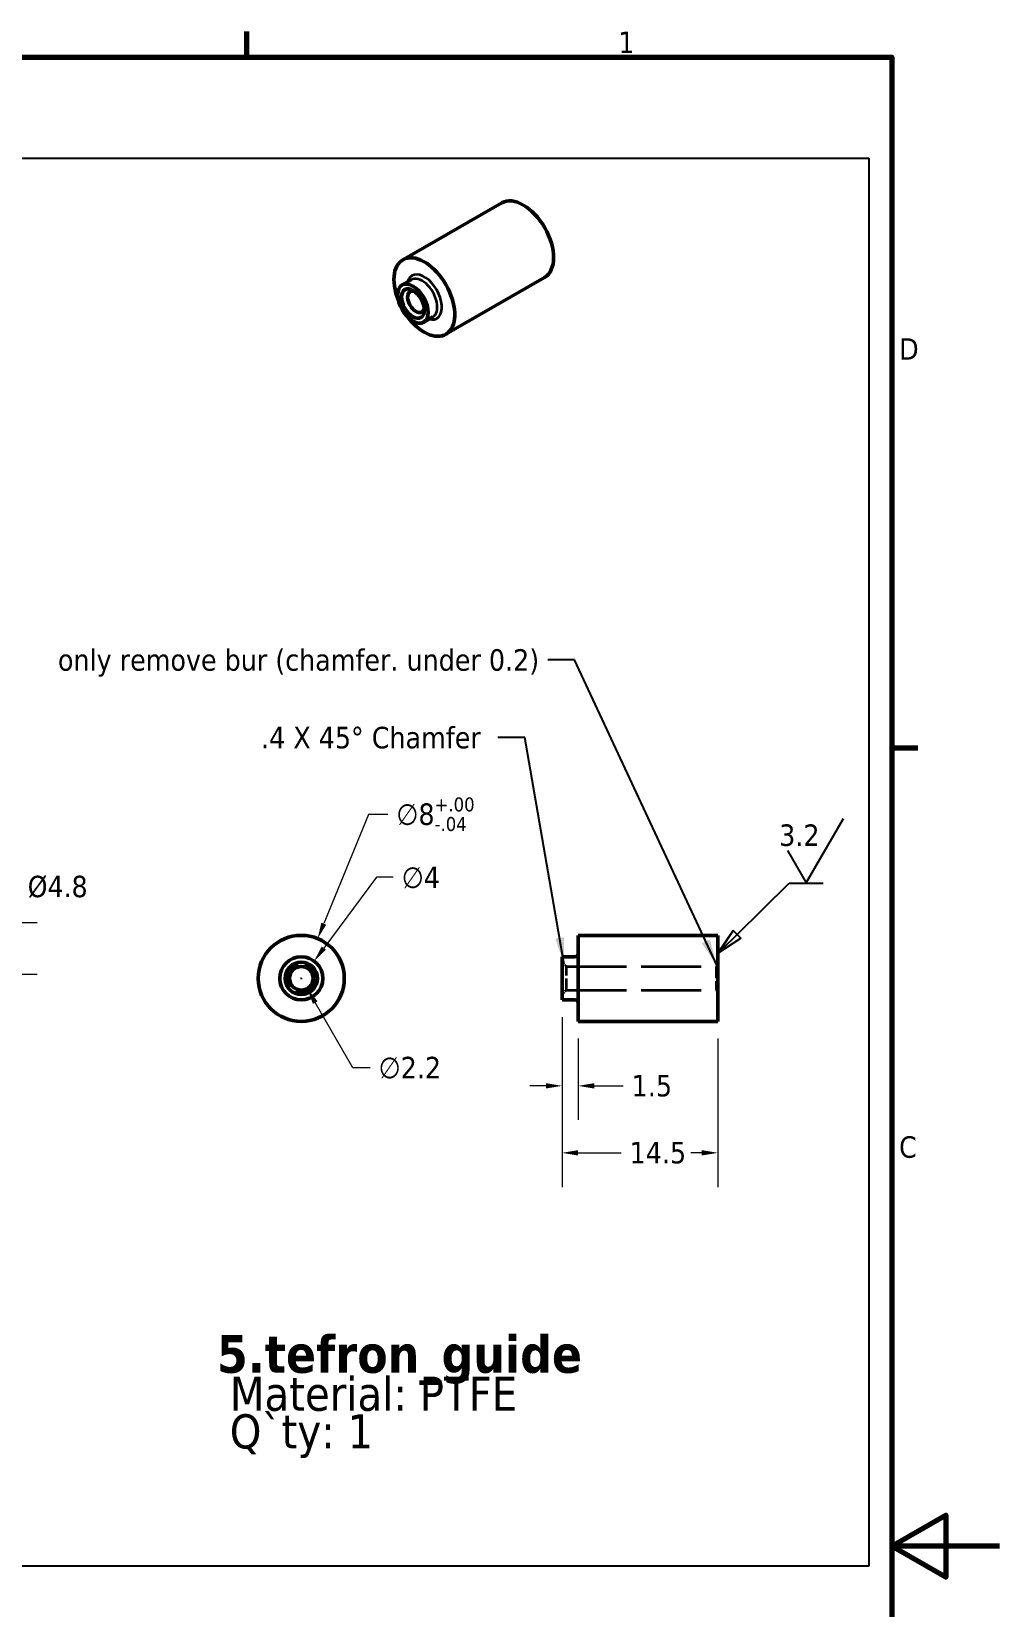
# Model space of a CAD drawing. Header units: millimetres. Extents: x 0 to 420, y 0 to 297.
# Drawn here: x 330 to 420, y 142.8 to 289.4 of the extents above; entities that cross this region are included whole.
import ezdxf

# ---------------------------------------------------------------- set-up
doc = ezdxf.new("R2010")
doc.units = ezdxf.units.MM
doc.linetypes.add('DASHED', pattern=[0.2067, 0.1654, -0.0413])
for name, color, linetype, lineweight in [('Border (ANSI)', 7, 'Continuous', 70), ('Dimension (ANSI)', 7, 'Continuous', 25), ('Hidden (ANSI)', 7, 'DASHED', 35), ('Sketch Geometry (ANSI)', 7, 'Continuous', 25), ('Symbol (ANSI)', 7, 'Continuous', 25), ('Visible (ANSI)', 7, 'Continuous', 50), ('Visible Narrow (ANSI)', 7, 'Continuous', 35)]:
    doc.layers.add(name, color=color, linetype=linetype, lineweight=lineweight)
doc.styles.add('Note Text (ANSI)', font='tahoma.ttf')
doc.dimstyles.new('Default - mm (ANSI)', dxfattribs={"dimtxt": 2, "dimasz": 1.5, "dimexe": 3.175, "dimexo": 1.6002, "dimgap": 0.8, "dimtad": 0, "dimtoh": 1, "dimrnd": 1e-08, "dimzin": 12, "dimdsep": 46, "dimtxsty": 'Note Text (ANSI)', "dimcen": 0.09, "dimdle": 10, "dimclrd": 256, "dimclre": 256, "dimclrt": 256, "dimadec": 1, "dimazin": 3, "dimtfac": 0.65, "dimtofl": 0, "dimtmove": 0, "dimatfit": 3, "dimfxl": 1, "dimtolj": 1, "dimtzin": 4, "dimlwd": 15, "dimlwe": 15, "dimarcsym": 0})
doc.dimstyles.new('Default - mm (ANSI)$7', dxfattribs={"dimtxt": 2, "dimasz": 2.5, "dimexe": 3.175, "dimexo": 1.6002, "dimgap": 0.8, "dimtad": 0, "dimtoh": 1, "dimrnd": 1e-08, "dimzin": 12, "dimdsep": 46, "dimtxsty": 'Note Text (ANSI)', "dimcen": 0.09, "dimdle": 10, "dimclrd": 256, "dimclre": 256, "dimclrt": 256, "dimadec": 1, "dimazin": 3, "dimtfac": 0.65, "dimtofl": 0, "dimtmove": 0, "dimatfit": 3, "dimfxl": 1, "dimtolj": 1, "dimtzin": 4, "dimlwd": -1, "dimlwe": 15, "dimarcsym": 0})

# ---------------------------------------------------------------- blocks, each defined once
blk = doc.blocks.new('Borders Default Border')
at = {"layer": 'Border (ANSI)'}
for p, q in [((350, 287), (350, 289.4)), ((410, 222.75), (412.4, 222.75))]:
    blk.add_line(p, q, dxfattribs=at)
at = {"layer": 'Border (ANSI)', "flags": 128}
for points in [[(10, 10), (10, 287), (410, 287), (410, 10), (10, 10)], [(420, 148.5), (410, 148.5), (415, 151.39), (415, 145.61), (410, 148.5)]]:
    blk.add_lwpolyline(points, dxfattribs=at)
at = {"layer": 'Border (ANSI)', "char_height": 2, "attachment_point": 7, "style": 'Note Text (ANSI)'}
for s, insert in [('1', (384.55, 287.4)), ('D', (410.67, 258.87)), ('C', (410.66, 184.59))]:
    blk.add_mtext(s, dxfattribs=dict(at, insert=insert))
blk = doc.blocks.new('*D47')
at = {"layer": 'Defpoints', "color": 0, "transparency": 16777216}
for p in [(356.25, 202.92), (353.86, 199.72)]:
    blk.add_point(p, dxfattribs=at)
at = {"layer": 'Dimension (ANSI)', "lineweight": 15, "transparency": 16777216}
for p, q in [((362.05, 210.72), (357.15, 204.13)), ((363.6, 210.72), (362.05, 210.72)), ((354.97, 201.32), (355.15, 201.32)), ((355.06, 201.23), (355.06, 201.41))]:
    blk.add_line(p, q, dxfattribs=at)
at = {"layer": 'Dimension (ANSI)', "transparency": 16777216}
blk.add_solid([(356.95, 204.28), (357.35, 203.98), (356.25, 202.92)], dxfattribs=at)
at = {"layer": 'Dimension (ANSI)', "lineweight": 18, "transparency": 16777216, "insert": (364.4, 211.72), "char_height": 2, "attachment_point": 1, "style": 'Note Text (ANSI)'}
blk.add_mtext('\\A1;∅4', dxfattribs=at)
blk = doc.blocks.new('*D48')
at = {"layer": 'Defpoints', "color": 0, "transparency": 16777216}
for p in [(356.58, 205.02), (353.54, 197.62)]:
    blk.add_point(p, dxfattribs=at)
at = {"layer": 'Dimension (ANSI)', "lineweight": 15, "transparency": 16777216}
for p, q in [((361.32, 216.56), (357.15, 206.41)), ((363.1, 216.56), (361.32, 216.56)), ((354.97, 201.32), (355.15, 201.32)), ((355.06, 201.23), (355.06, 201.41))]:
    blk.add_line(p, q, dxfattribs=at)
at = {"layer": 'Dimension (ANSI)', "transparency": 16777216}
blk.add_solid([(356.92, 206.5), (357.38, 206.31), (356.58, 205.02)], dxfattribs=at)
at = {"layer": 'Dimension (ANSI)', "lineweight": 18, "transparency": 16777216, "insert": (363.9, 218.15), "char_height": 2, "attachment_point": 1, "style": 'Note Text (ANSI)'}
blk.add_mtext('\\A1;∅8{\\H1.300000;\\S+.00^ -.04;}', dxfattribs=at)
blk = doc.blocks.new('*D49')
at = {"layer": 'Defpoints', "color": 0, "transparency": 16777216}
for p in [(354.51, 202.27), (355.61, 200.37)]:
    blk.add_point(p, dxfattribs=at)
at = {"layer": 'Dimension (ANSI)', "lineweight": 15, "transparency": 16777216}
for p, q in [((354.97, 201.32), (355.15, 201.32)), ((355.06, 201.23), (355.06, 201.41)), ((359.86, 193), (356.36, 199.07)), ((361.45, 193), (359.86, 193))]:
    blk.add_line(p, q, dxfattribs=at)
at = {"layer": 'Dimension (ANSI)', "transparency": 16777216}
blk.add_solid([(356.57, 199.19), (356.14, 198.94), (355.61, 200.37)], dxfattribs=at)
at = {"layer": 'Dimension (ANSI)', "lineweight": 18, "transparency": 16777216, "insert": (362.25, 194.02), "char_height": 2, "attachment_point": 1, "style": 'Note Text (ANSI)'}
blk.add_mtext('\\A1;∅2.2', dxfattribs=at)
blk = doc.blocks.new('*D50')
at = {"layer": 'Defpoints', "color": 0, "transparency": 16777216}
for p in [(379.31, 199.32), (393.81, 197.32), (393.81, 185.09)]:
    blk.add_point(p, dxfattribs=at)
at = {"layer": 'Dimension (ANSI)', "lineweight": 15, "transparency": 16777216}
for p, q in [((379.31, 197.72), (379.31, 181.91)), ((393.81, 195.72), (393.81, 181.91)), ((380.81, 185.09), (384.8, 185.09)), ((392.31, 185.09), (391.29, 185.09))]:
    blk.add_line(p, q, dxfattribs=at)
at = {"layer": 'Dimension (ANSI)', "transparency": 16777216}
for points in [[(380.81, 185.34), (380.81, 184.84), (379.31, 185.09)], [(392.31, 185.34), (392.31, 184.84), (393.81, 185.09)]]:
    blk.add_solid(points, dxfattribs=at)
at = {"layer": 'Dimension (ANSI)', "lineweight": 18, "transparency": 16777216, "insert": (385.6, 186.11), "char_height": 2, "attachment_point": 1, "style": 'Note Text (ANSI)'}
blk.add_mtext('\\A1;14.5', dxfattribs=at)
blk = doc.blocks.new('*D51')
at = {"layer": 'Defpoints', "color": 0, "transparency": 16777216}
for p in [(379.31, 199.32), (380.81, 197.32), (380.81, 191.32)]:
    blk.add_point(p, dxfattribs=at)
at = {"layer": 'Dimension (ANSI)', "lineweight": 15, "transparency": 16777216}
for p, q in [((379.31, 197.72), (379.31, 188.15)), ((380.81, 195.72), (380.81, 188.15)), ((377.81, 191.32), (376.31, 191.32)), ((382.31, 191.32), (384.99, 191.32))]:
    blk.add_line(p, q, dxfattribs=at)
at = {"layer": 'Dimension (ANSI)', "transparency": 16777216}
for points in [[(377.81, 191.57), (377.81, 191.07), (379.31, 191.32)], [(382.31, 191.57), (382.31, 191.07), (380.81, 191.32)]]:
    blk.add_solid(points, dxfattribs=at)
at = {"layer": 'Dimension (ANSI)', "lineweight": 18, "transparency": 16777216, "insert": (385.79, 192.34), "char_height": 2, "attachment_point": 1, "style": 'Note Text (ANSI)'}
blk.add_mtext('\\A1;1.5', dxfattribs=at)
blk = doc.blocks.new('Surface Texture Identifier2')
at = {"layer": 'Symbol (ANSI)'}
for p, q in [((402.02, 210.2), (405.48, 216.2)), ((400.28, 213.2), (402.02, 210.2)), ((395.59, 205.41), (400.43, 210.19)), ((400.43, 210.19), (403.6, 210.19)), ((395.24, 205.76), (394.08, 204.05)), ((395.59, 205.41), (394.13, 203.96)), ((395.94, 205.05), (395.24, 205.76)), ((394.17, 203.88), (395.94, 205.05))]:
    blk.add_line(p, q, dxfattribs=at)
at = {"layer": 'Symbol (ANSI)', "flags": 128}
blk.add_lwpolyline([(395.24, 205.76), (393.81, 203.65), (395.94, 205.05), (395.24, 205.76)], dxfattribs=at)
at = {"layer": 'Symbol (ANSI)'}
blk.add_solid([(395.24, 205.76), (393.81, 203.65), (395.94, 205.05), (395.24, 205.76)], dxfattribs=at)
at = {"layer": 'Symbol (ANSI)', "insert": (399.51, 213.6), "char_height": 2, "attachment_point": 7, "style": 'Note Text (ANSI)'}
blk.add_mtext('3.2', dxfattribs=at)
blk = doc.blocks.new('*D92')
at = {"layer": 'Defpoints', "color": 0, "transparency": 16777216}
for p in [(314.65, 206.51), (314.65, 201.71), (327.31, 201.71)]:
    blk.add_point(p, dxfattribs=at)
at = {"layer": 'Dimension (ANSI)', "lineweight": 15, "transparency": 16777216}
for p, q in [((328.81, 209.73), (327.31, 209.73)), ((327.31, 209.73), (327.31, 206.51)), ((316.25, 206.51), (330.48, 206.51)), ((327.31, 205.01), (327.31, 203.21)), ((316.25, 201.71), (330.48, 201.71))]:
    blk.add_line(p, q, dxfattribs=at)
at = {"layer": 'Dimension (ANSI)', "transparency": 16777216}
for points in [[(327.06, 205.01), (327.56, 205.01), (327.31, 206.51)], [(327.06, 203.21), (327.56, 203.21), (327.31, 201.71)]]:
    blk.add_solid(points, dxfattribs=at)
at = {"layer": 'Dimension (ANSI)', "lineweight": 18, "transparency": 16777216, "insert": (329.61, 210.86), "char_height": 2, "attachment_point": 1, "style": 'Note Text (ANSI)'}
blk.add_mtext('\\A1;\\fTahoma|b0|i0;\\H1.9873;Ø4.8', dxfattribs=at)

msp = doc.modelspace()

# ---------------------------------------------------------------- linework, layer by layer
at = {"layer": 'Hidden (ANSI)', "ltscale": 1.077359}
for p, q in [((379.7113, 202.4202), (379.3113, 202.8202)), ((379.7113, 200.2202), (379.3113, 199.8202))]:
    msp.add_line(p, q, dxfattribs=at)
at = {"layer": 'Hidden (ANSI)', "ltscale": 6.582059}
for p, q in [((379.7113, 200.2202), (379.7113, 202.4202)), ((393.6613, 202.4202), (393.6613, 200.2202))]:
    msp.add_line(p, q, dxfattribs=at)
at = {"layer": 'Hidden (ANSI)', "ltscale": 33.744556}
for p, q in [((379.7113, 202.4202), (393.6613, 202.4202)), ((379.7113, 200.2202), (393.6613, 200.2202))]:
    msp.add_line(p, q, dxfattribs=at)
at = {"layer": 'Hidden (ANSI)', "ltscale": 0.403947}
for p, q in [((393.6613, 202.4202), (393.8113, 202.5702)), ((393.6613, 200.2202), (393.8113, 200.0702))]:
    msp.add_line(p, q, dxfattribs=at)
at = {"layer": 'Hidden (ANSI)', "ltscale": 14.959352}
msp.add_circle((355.0572, 201.3202), 1.25, dxfattribs=at)
at = {"layer": 'Sketch Geometry (ANSI)'}
for p, q in [((244.9055, 277.6094), (407.847, 277.6094)), ((407.847, 277.6094), (407.847, 146.6518)), ((407.847, 146.6518), (244.9055, 146.6518))]:
    msp.add_line(p, q, dxfattribs=at)
at = {"layer": 'Visible (ANSI)'}
for p, q in [((373.7001, 273.4601), (364.5077, 268.1666)), ((365.2937, 266.3113), (364.4451, 265.8226)), ((377.6924, 266.5275), (368.5, 261.2339)), ((367.2898, 262.8449), (366.4413, 262.3563)), ((380.8113, 205.3202), (380.8113, 197.3202)), ((393.8113, 205.3202), (380.8113, 205.3202)), ((393.8113, 205.3202), (393.8113, 197.3202)), ((379.3113, 203.3202), (379.3113, 199.3202)), ((380.5113, 203.3202), (379.3113, 203.3202)), ((380.5113, 199.3202), (379.3113, 199.3202)), ((393.8113, 197.3202), (380.8113, 197.3202))]:
    msp.add_line(p, q, dxfattribs=at)
for radius in [4, 2, 1.5, 1.1]:
    msp.add_circle((355.0572, 201.3202), radius, dxfattribs=at)
for centre, start, end in [((380.5113, 203.6202), 270, 0), ((380.5113, 199.0202), 0, 90)]:
    msp.add_arc(centre, 0.3, start, end, dxfattribs=at)
for centre, major_axis, start_param, end_param in [((375.6962, 269.9938), (1.9961, -3.4663), 0, 3.14159265), ((366.5039, 264.7002), (1.9961, -3.4663), 4.94474501, 10.76321826), ((365.726, 264.2523), (0.5489, -0.9532), 2.52206327, 6.90271469)]:
    msp.add_ellipse(centre, major_axis=major_axis, ratio=0.57809312, start_param=start_param, end_param=end_param, dxfattribs=at)
for major_axis in [(-0.9981, 1.7332), (-0.7485, 1.2999)]:
    msp.add_ellipse((365.4432, 264.0894), major_axis=major_axis, ratio=0.57809312, dxfattribs=at)
at = {"layer": 'Visible Narrow (ANSI)'}
for centre, major_axis, start_param, end_param in [((366.5039, 264.7002), (1.1478, -1.9931), 5.76671017, 9.9412531), ((366.2917, 264.5781), (-0.9981, 1.7332), 3.14159265, 6.28318531)]:
    msp.add_ellipse(centre, major_axis=major_axis, ratio=0.57809312, start_param=start_param, end_param=end_param, dxfattribs=at)

# ---------------------------------------------------------------- block references
msp.add_blockref('Borders Default Border', (0, 0))
at = {"layer": 'Symbol (ANSI)'}
msp.add_blockref('Surface Texture Identifier2', (0, 0), dxfattribs=at)

# ---------------------------------------------------------------- texts
at = {"layer": 'Symbol (ANSI)', "insert": (377.1824, 231.9409), "char_height": 2, "width": 46.094003, "attachment_point": 3, "style": 'Note Text (ANSI)'}
msp.add_mtext('{only remove bur (chamfer. under 0.2)}', dxfattribs=at)
at = {"layer": 'Symbol (ANSI)', "insert": (371.7545, 224.7181), "char_height": 2, "attachment_point": 3, "style": 'Note Text (ANSI)'}
msp.add_mtext('{.4 X 45° Chamfer}', dxfattribs=at)
at = {"layer": 'Symbol (ANSI)', "insert": (347.2141, 168.1273), "char_height": 2, "width": 53.96836, "attachment_point": 1, "line_spacing_factor": 0.661283, "style": 'Note Text (ANSI)'}
msp.add_mtext('{\\fTahoma|b1|i0|c129|p34;\\H1.75x;5.tefron_guide\\P\\fTahoma|b0|i0|c129|p34;\\H0.90714x; Material: PTFE\\H1.6905x; \\H0.59154x;\\P Q`ty: 1\\H1.6565x; \\H0.60369x;\\P\\H1.6274x; }', dxfattribs=at)

# ---------------------------------------------------------------- dimensions: what is measured, and where the dimension line sits
at = {"layer": 'Dimension (ANSI)', "lineweight": 18}
for p1, p2, override, picture, middle in [((353.5376, 197.62), (356.5767, 205.0203), {"dimgap": 0.8, "dimtih": 1, "dimdec": 2, "dimlfac": 1, "dimtol": 1, "dimlim": 0, "dimtp": 0, "dimtm": 0.04, "dimtdec": 2}, '*D48', (367.495, 216.5605)), ((353.8635, 199.7155), (356.2509, 202.9249), {"dimgap": 0.8, "dimtih": 1, "dimdec": 2, "dimlfac": 1, "dimtol": 0, "dimlim": 0, "dimtp": 0, "dimtm": 0, "dimtdec": 2}, '*D47', (366.1673, 210.7161)), ((354.5072, 202.2728), (355.6072, 200.3676), {"dimgap": 0.8, "dimtih": 1, "dimdec": 2, "dimlfac": 1, "dimtol": 0, "dimlim": 0, "dimtp": 0, "dimtm": 0, "dimtdec": 2}, '*D49', (365.1511, 192.9957))]:
    dim = msp.add_diameter_dim_2p(p1=p1, p2=p2, dimstyle='Default - mm (ANSI)', override=override, dxfattribs=at)
    dim.commit()
    dim.dimension.update_dxf_attribs({"geometry": picture, "text_midpoint": middle, "dimtype": 163})
dim = msp.add_linear_dim(base=(327.31, 201.7108), p1=(314.6514, 206.5108), p2=(314.6514, 201.7108), angle=90, text='\\fTahoma|b0|i0;\\H1.9873;Ø<>', dimstyle='Default - mm (ANSI)', override={"dimgap": 0.8, "dimtih": 1, "dimtoh": 1, "dimdec": 2, "dimtol": 0, "dimlim": 0, "dimtp": 0, "dimtm": 0, "dimtdec": 2, "dimtmove": 1, "dimatfit": 2}, dxfattribs=at)
dim.commit()
dim.dimension.update_dxf_attribs({"geometry": '*D92', "text_midpoint": (327.408, 209.7278), "dimtype": 160})
for base, p2, picture, middle in [((380.8113, 191.3202), (380.8113, 197.3202), '*D51', (387.4806, 191.3202)), ((393.8113, 185.0868), (393.8113, 197.3202), '*D50', (388.0435, 185.0868))]:
    dim = msp.add_linear_dim(base=base, p1=(379.3113, 199.3202), p2=p2, dimstyle='Default - mm (ANSI)', override={"dimgap": 0.8, "dimtoh": 0, "dimdec": 2, "dimtol": 0, "dimlim": 0, "dimtp": 0, "dimtm": 0, "dimtdec": 2, "dimatfit": 1}, dxfattribs=at)
    dim.commit()
    dim.dimension.update_dxf_attribs({"geometry": picture, "text_midpoint": middle, "dimtype": 160})

# ---------------------------------------------------------------- leaders
at = {"layer": 'Symbol (ANSI)', "annotation_type": 0, "has_hookline": 1, "hookline_direction": 1, "text_width": 45.8845}
msp.add_leader([(393.7363, 202.4952), (380.4824, 230.9409), (377.9824, 230.9409)], dimstyle='Default - mm (ANSI)$7', override={"dimtad": 0}, dxfattribs=at)
at = {"layer": 'Symbol (ANSI)', "lineweight": 18, "annotation_type": 0, "has_hookline": 1, "hookline_direction": 1, "text_width": 20.7952}
msp.add_leader([(379.5113, 202.6202), (375.8545, 223.7181), (373.3545, 223.7181)], dimstyle='Default - mm (ANSI)$7', override={"dimtad": 0}, dxfattribs=at)

doc.saveas('drawing.dxf')
